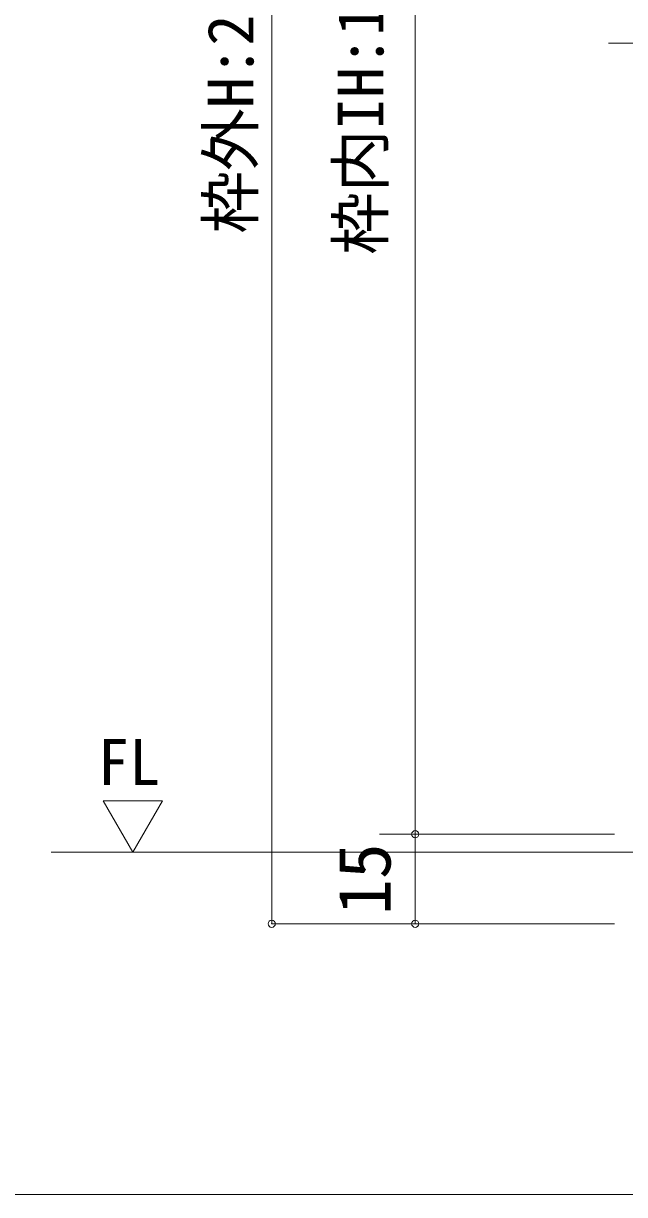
# Model space of a CAD drawing. Units: millimetres on the paper, enlarged 10 times, with parts at other scales. Extents: x -2000 to 2000, y -1385 to 1385.
# Drawn here: x -1405 to -1070, y -68 to 586 of the extents above; entities that cross this region are included whole.
import ezdxf
from ezdxf.enums import TextEntityAlignment as Align

# ---------------------------------------------------------------- set-up
doc = ezdxf.new("R2010")
doc.units = ezdxf.units.MM
doc.header["$LTSCALE"] = 10
doc.header["$PDMODE"] = 32
doc.header["$PDSIZE"] = 4
doc.linetypes.add('DOUBLE_CHAIN2', pattern=[12.8, 9, -1, 0.6, -0.6, 0.6, -1])
for name, color, linetype, lineweight in [('1-0_H-SYM', 7, 'Continuous', 20), ('1-1_0', 7, 'Continuous', 20), ('2-0_18', 7, 'Continuous', 18)]:
    doc.layers.add(name, color=color, linetype=linetype, lineweight=lineweight)
doc.styles.add('ＭＳ ゴシック', font='')
doc.styles.get('ＭＳ ゴシック').set_extended_font_data('MS Gothic')

msp = doc.modelspace()

# ---------------------------------------------------------------- linework, layer by layer
at = {"layer": '1-0_H-SYM'}
msp.add_line((380, -67.5), (-1950, -67.5), dxfattribs=at)
at = {"layer": '1-1_0'}
msp.add_lwpolyline([(380, -67.5), (-1950, -67.5), (-1950, 1335)], dxfattribs=at)
at = {"layer": '2-0_18', "color": 4, "lineweight": 9}
for p, q in [((-1266.75, 1067.5), (-1266.75, 83.68)), ((-1186.59, 947.5), (-1186.59, 133.68)), ((-1206.59, 133.68), (-1075.33, 133.68)), ((-1186.59, 133.68), (-1186.59, 83.68)), ((-1062, 123.68), (-1389.94, 123.68)), ((-1266.75, 83.68), (-1085.08, 83.68)), ((-1206.59, 83.68), (-1075.33, 83.68))]:
    msp.add_line(p, q, dxfattribs=at)
at = {"layer": '2-0_18', "linetype": 'DOUBLE_CHAIN2', "lineweight": 20}
msp.add_line((-538.67, 575.35), (-1078.67, 575.35), dxfattribs=at)
at = {"layer": '2-0_18', "lineweight": 20}
msp.add_lwpolyline([(-1344.24, 123.68), (-1327.75, 152.37), (-1360.94, 152.37)], close=True, dxfattribs=at)
at = {"layer": '2-0_18', "color": 4}
for p in [(-1186.59, 133.68), (-1266.75, 83.68), (-1186.59, 83.68)]:
    msp.add_point(p, dxfattribs=at)

# ---------------------------------------------------------------- texts
at = {"layer": '2-0_18', "style": 'ＭＳ ゴシック'}
for s, height, p in [('枠内IH:1,985', 25.66, (-1196.64, 457.14)), ('枠外H:2,036', 25.66, (-1269.25, 468.93)), ('15', 29.33, (-1191.59, 88.68))]:
    msp.add_text(s, height=height, rotation=90, dxfattribs=at).set_placement(p, align=Align.BOTTOM_LEFT)
msp.add_text('FL', height=25.66, dxfattribs=at).set_placement((-1363.9, 153.48), align=Align.BOTTOM_LEFT)

doc.saveas('drawing.dxf')
